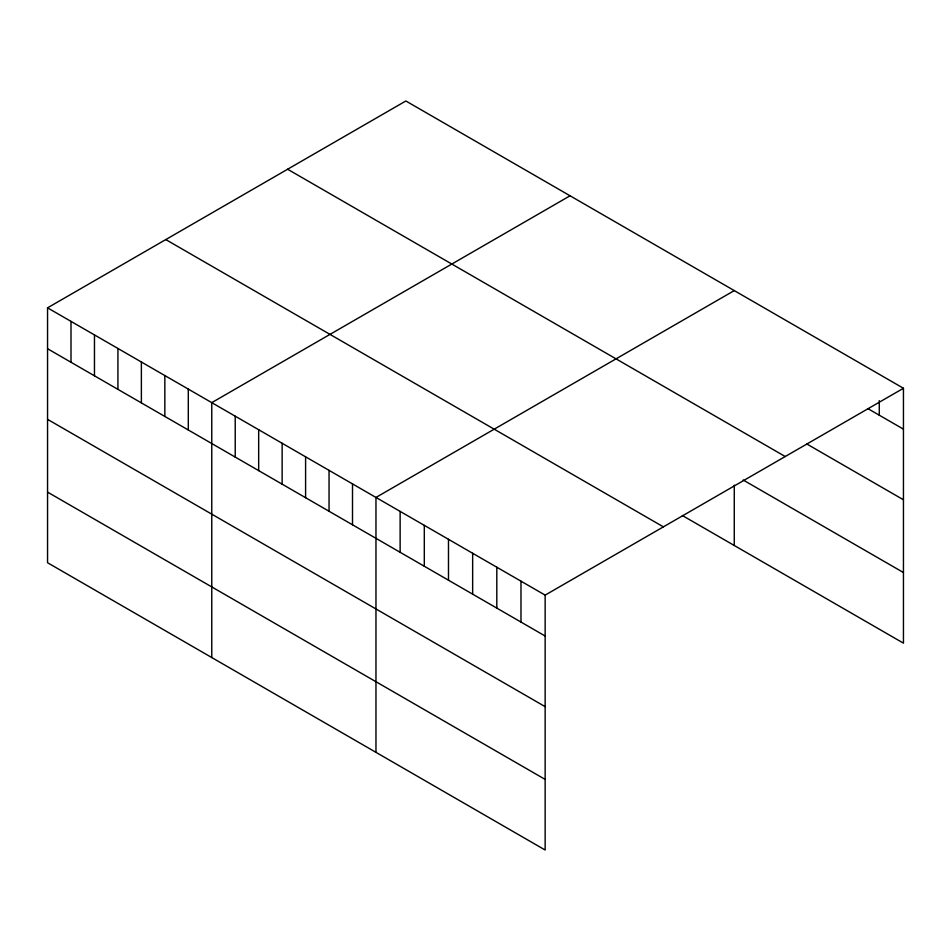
<?xml version="1.0" encoding="UTF-8"?>
<svg xmlns="http://www.w3.org/2000/svg" width="951" height="951" viewBox="0 0 951 951"><rect width="100%" height="100%" fill="white"/><g stroke="black" fill="none" stroke-linecap="round" stroke-linejoin="round"><path stroke-width="1.43" d="M47.55 307.839L545.149 595.124L545.149 850.016L47.55 562.73L47.55 307.839L405.851 100.984L903.45 388.27L903.45 643.161L682.414 515.549M570.053 195.787L211.764 402.642L211.764 657.533M734.267 290.59L375.966 497.444L375.966 752.348M545.149 595.124L903.45 388.27M867.835 408.585L903.45 429.151M806.769 443.962L903.45 499.774M287.606 169.242L785.217 456.528M743.171 480.005L903.45 572.538M165.783 239.581L663.394 526.866M47.55 348.72L545.149 636.017M47.55 419.343L545.149 706.641M47.55 492.107L545.149 779.404M879.283 400.597L879.283 415.195M734.267 485.153L734.267 545.482M520.982 581.18L520.982 622.061M496.814 567.224L496.814 608.105M472.647 553.268L472.647 594.149M448.48 539.312L448.48 580.193M424.301 525.356L424.301 566.237M400.133 511.4L400.133 552.293M352.512 483.904L352.512 524.786M329.046 470.365L329.046 511.246M305.592 456.825L305.592 497.706M282.138 443.273L282.138 484.166M258.672 429.733L258.672 470.614M235.218 416.193L235.218 457.074M188.298 389.102L188.298 429.983M164.844 375.562L164.844 416.443M141.378 362.01L141.378 402.903M117.924 348.47L117.924 389.351M94.47 334.93L94.47 375.811M71.004 321.379L71.004 362.272"/></g></svg>
